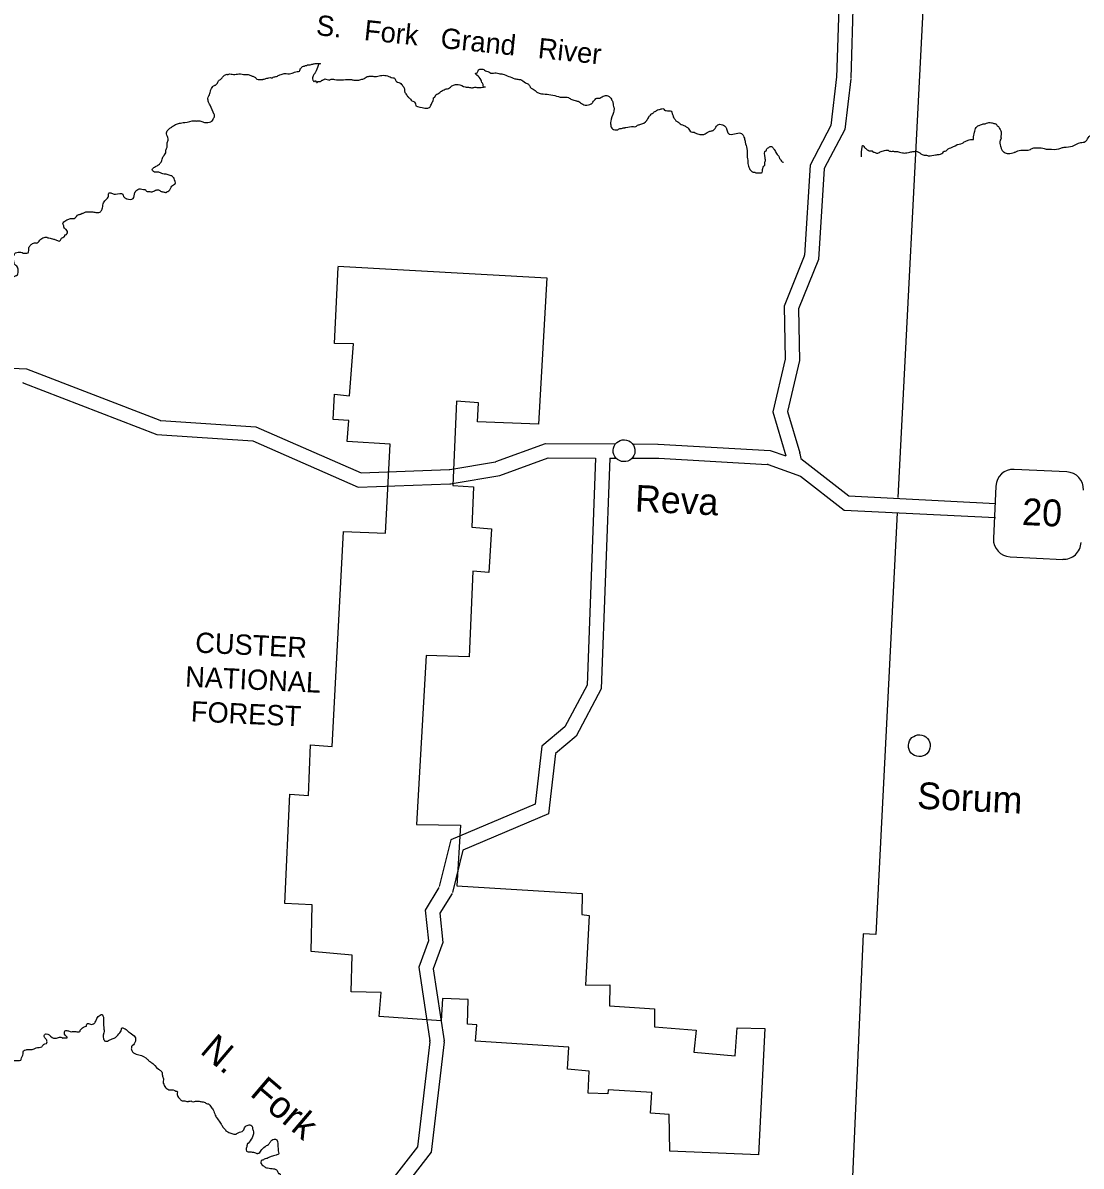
# Model space of a CAD drawing. Extents: x -180379 to 2689081, y 14222585 to 16907136.
# Drawn here: x 520329 to 650980, y 16484086 to 16625331 of the extents above; entities that cross this region are included whole.
import ezdxf

# ---------------------------------------------------------------- set-up
doc = ezdxf.new("R2010")
doc.units = 0
for name, color, linetype in [('L11', 7, 'Continuous'), ('L2', 7, 'Continuous'), ('L3', 7, 'Continuous'), ('L5', 7, 'Continuous'), ('L6', 7, 'Continuous')]:
    doc.layers.add(name, color=color, linetype=linetype)

msp = doc.modelspace()

# ---------------------------------------------------------------- linework, layer by layer
at = {"layer": 'L11'}
for p, q in [((558802, 16585712), (559246, 16595140)), ((559206, 16595266), (585032, 16593837)), ((585032, 16593837), (584006, 16575734)), ((561158, 16585662), (558802, 16585712)), ((560666, 16579240), (561158, 16585662)), ((558650, 16576343), (558791, 16579451)), ((558791, 16579451), (560666, 16579240)), ((573861, 16578595), (573426, 16568186)), ((576591, 16578394), (573861, 16578595)), ((576459, 16576037), (576591, 16578394)), ((560568, 16576214), (558650, 16576343)), ((560370, 16573608), (560568, 16576214)), ((584006, 16575734), (576459, 16576037)), ((565664, 16573271), (560370, 16573608)), ((565097, 16562300), (565664, 16573271)), ((573426, 16568186), (575969, 16568029)), ((575969, 16568029), (575764, 16563022)), ((558531, 16535918), (559906, 16562511)), ((559906, 16562511), (565097, 16562300)), ((575764, 16563022), (578202, 16562825)), ((578202, 16562825), (577847, 16557424)), ((575867, 16557595), (575409, 16547019)), ((577847, 16557424), (575867, 16557595)), ((570134, 16547189), (568909, 16526314)), ((575409, 16547019), (570134, 16547189)), ((555581, 16529861), (555843, 16536139)), ((555843, 16536139), (558531, 16535918)), ((552672, 16516540), (553268, 16530035)), ((553268, 16530035), (555581, 16529861)), ((568909, 16526314), (574352, 16526225)), ((574352, 16526225), (573888, 16518697)), ((573888, 16518697), (589394, 16517752)), ((589394, 16517752), (589322, 16515186)), ((556049, 16516352), (552672, 16516540)), ((555940, 16510614), (556049, 16516352)), ((589322, 16515186), (590239, 16515071)), ((590239, 16515071), (589804, 16506457)), ((561003, 16510155), (555940, 16510614)), ((560845, 16505607), (561003, 16510155)), ((589804, 16506457), (592808, 16506503)), ((592808, 16506503), (592735, 16503874)), ((564557, 16505540), (560845, 16505607)), ((564334, 16502579), (564557, 16505540)), ((572140, 16504778), (571962, 16502046)), ((575308, 16504655), (572140, 16504778)), ((575210, 16501609), (575308, 16504655)), ((592735, 16503874), (598320, 16503513)), ((598320, 16503513), (598315, 16501280)), ((571962, 16502046), (564334, 16502579)), ((576356, 16501553), (575210, 16501609)), ((576208, 16499531), (576356, 16501553)), ((598315, 16501280), (603461, 16500882)), ((603461, 16500882), (603158, 16498152)), ((608284, 16497733), (608512, 16501153)), ((608512, 16501153), (611932, 16501110)), ((611932, 16501110), (611164, 16485469)), ((587753, 16498803), (576208, 16499531)), ((587575, 16496050), (587753, 16498803)), ((603158, 16498152), (608284, 16497733)), ((590242, 16495829), (587575, 16496050)), ((590106, 16493097), (590242, 16495829)), ((592592, 16493504), (592566, 16493004)), ((597969, 16493166), (592592, 16493504)), ((592566, 16493004), (590106, 16493097)), ((597835, 16490622), (597969, 16493166)), ((600106, 16490469), (597835, 16490622)), ((600220, 16485939), (600106, 16490469)), ((611164, 16485469), (600220, 16485939))]:
    msp.add_line(p, q, dxfattribs=at)
at = {"layer": 'L2'}
for p, q in [((632056, 16639269), (628365, 16566685)), ((628260, 16564808), (625624, 16512710)), ((624082, 16512792), (618501, 16385884)), ((625624, 16512710), (624082, 16512792))]:
    msp.add_line(p, q, dxfattribs=at)
at = {"layer": 'L3'}
for p, q in [((621448, 16639966), (620779, 16618560)), ((623196, 16639610), (622530, 16618517)), ((620780, 16618644), (620063, 16612642)), ((622530, 16618434), (621788, 16612161)), ((620063, 16612642), (617523, 16607748)), ((621788, 16612161), (619250, 16607330)), ((617523, 16607748), (616830, 16596632)), ((619250, 16607330), (618554, 16596110)), ((616786, 16596508), (614336, 16590340)), ((618554, 16596110), (616105, 16589984)), ((614336, 16590340), (614426, 16583764)), ((616105, 16589984), (616197, 16583638)), ((478107, 16584780), (520761, 16582577)), ((614426, 16583764), (612931, 16577272)), ((616197, 16583638), (614726, 16577333)), ((520761, 16582577), (537227, 16576235)), ((520448, 16580807), (536873, 16574486)), ((612931, 16577272), (614515, 16571826)), ((614726, 16577333), (616251, 16572221)), ((537352, 16576212), (549107, 16575418)), ((549107, 16575418), (562077, 16569726)), ((536873, 16574486), (548711, 16573691)), ((548711, 16573691), (561743, 16567977)), ((578737, 16571125), (584833, 16573344)), ((584833, 16573344), (593509, 16573319)), ((595615, 16573314), (598723, 16573296)), ((598744, 16573296), (612583, 16572517)), ((612583, 16572517), (614515, 16571826)), ((573032, 16570152), (578675, 16571104)), ((579197, 16569407), (585188, 16571587)), ((585188, 16571587), (591006, 16571556)), ((591006, 16571556), (589989, 16543519)), ((592779, 16571554), (591714, 16543038)), ((592779, 16571554), (593551, 16571566)), ((595553, 16571561), (598848, 16571541)), ((598848, 16571541), (612229, 16570790)), ((616270, 16572137), (616367, 16571510)), ((616367, 16571510), (622299, 16566886)), ((562077, 16569726), (572969, 16570153)), ((612333, 16570768), (616321, 16569340)), ((649216, 16569868), (642713, 16570153)), ((561743, 16567977), (573053, 16568399)), ((573324, 16568416), (579197, 16569407)), ((616321, 16569340), (621715, 16565141)), ((640457, 16568094), (640172, 16561611)), ((622299, 16566886), (640411, 16565972)), ((621715, 16565141), (640391, 16564219)), ((642232, 16559376), (648735, 16559049)), ((589989, 16543519), (587259, 16538356)), ((591714, 16543038), (588621, 16537191)), ((587259, 16538356), (584415, 16535971)), ((588621, 16537191), (586094, 16535073)), ((584415, 16535971), (583580, 16528823)), ((586094, 16535073), (585214, 16527613)), ((583580, 16528823), (573162, 16524382)), ((585214, 16527613), (574649, 16523132)), ((573162, 16524382), (571739, 16518640)), ((574649, 16523132), (573357, 16517910)), ((571696, 16518494), (570015, 16515698)), ((573314, 16517786), (571825, 16515321)), ((570015, 16515698), (570388, 16511916)), ((571825, 16515321), (572179, 16511727)), ((570388, 16511916), (569203, 16508654)), ((572179, 16511727), (570994, 16508465)), ((569203, 16508654), (570577, 16499580)), ((570994, 16508465), (572349, 16499558)), ((570575, 16499455), (569047, 16486472)), ((572348, 16499433), (570728, 16485804)), ((569047, 16486472), (555897, 16469628)), ((570728, 16485804), (557451, 16468774))]:
    msp.add_line(p, q, dxfattribs=at)
for centre, major_axis, start_param, end_param in [((616450, 16596635), (366, -90), 6.1445443, 6.4618799), ((520315, 16580469), (366, -91), 1.4457605, 1.7624678), ((537374, 16576582), (366, -91), 4.5873616, 4.8885034), ((578610, 16571465), (365, -90), 5.1216675, 5.3049405), ((615527, 16572018), (732, -181), 0.4070607, 0.5307042), ((572959, 16570520), (365, -91), 4.9924274, 5.1219591), ((612203, 16570412), (365, -91), 1.4675657, 1.7575615), ((642617, 16568003), (2102, -519), 1.7667637, 3.33756), ((649104, 16567701), (2102, -519), 0.1959674, 1.7667637), ((572961, 16570518), (2071, -513), 4.9924274, 5.1219591), ((642320, 16561528), (2102, -519), 3.33756, 4.9083563), ((648807, 16561226), (2102, -519), 4.9083563, 6.4791527), ((570080, 16499519), (488, -120), 0.123196, 0.3910449), ((571851, 16499492), (488, -120), 0.1231959, 0.3919485)]:
    msp.add_ellipse(centre, major_axis=major_axis, ratio=0.9980236, start_param=start_param, end_param=end_param, dxfattribs=at)
at = {"layer": 'L5'}
for points in [[(536802, 16607610), (537181, 16607877), (537435, 16608208), (537608, 16608748), (537672, 16608852), (537757, 16608955), (537820, 16609017), (537969, 16609286), (538016, 16609682), (538123, 16609973), (538127, 16610286), (538216, 16610724), (538260, 16610994), (538080, 16611623), (538104, 16611852), (538464, 16612307), (538779, 16612512), (539052, 16612696), (539534, 16612899), (539785, 16612958), (540120, 16613017), (540328, 16613014), (541520, 16613229), (541728, 16613205), (541916, 16613224), (542416, 16613155), (542852, 16613003), (543165, 16613041), (543521, 16613099), (543881, 16613554), (543989, 16613907), (543948, 16613991), (543461, 16615166), (543298, 16615440), (543217, 16615649), (543198, 16615796), (543178, 16615879), (543179, 16616005), (543416, 16616586), (543482, 16616898), (543631, 16617210), (543801, 16617479), (543970, 16617602), (544095, 16617642), (544412, 16617993), (544477, 16618159), (544645, 16618303), (544771, 16618364), (544962, 16618633), (545131, 16618798), (545341, 16618921), (545509, 16618981), (545592, 16618959), (545759, 16618999), (546322, 16618971), (547011, 16619025), (547407, 16618999), (547719, 16618933), (548136, 16618948), (548572, 16618776), (548739, 16618732), (549029, 16618561), (549111, 16618456), (549360, 16618348), (549923, 16618341), (550007, 16618361), (550446, 16618481), (550990, 16618558), (551156, 16618556), (551241, 16618617), (551659, 16618716), (552058, 16618920), (552351, 16619000), (552581, 16619080), (552831, 16619077), (553227, 16619031), (553562, 16619110), (554190, 16619311), (554482, 16619370), (554547, 16619557), (554738, 16619826), (554990, 16619989), (555095, 16619988), (555137, 16620029), (555325, 16620048), (555472, 16620130), (555806, 16620167), (556203, 16620266), (556642, 16620303), (557080, 16620276), (556870, 16620216), (556785, 16620071), (556420, 16619178), (556356, 16619075), (556165, 16618785), (556079, 16618536), (556117, 16618264)], [(556117, 16618264), (556220, 16618137), (556303, 16618095), (556408, 16618156), (556492, 16618176), (556470, 16618092), (556720, 16618048), (556573, 16617966), (556656, 16617965), (556720, 16618068), (556991, 16618086), (557138, 16618147), (557264, 16618249), (557348, 16618248), (557474, 16618351), (558057, 16618281), (558224, 16618279), (558287, 16618341), (558476, 16618380), (558517, 16618380), (558809, 16618334), (560603, 16618354), (560915, 16618329), (561061, 16618285), (561311, 16618241), (561791, 16618255), (562293, 16618395), (562502, 16618476), (562692, 16618641), (562985, 16618720), (563423, 16618757), (563548, 16618734), (563986, 16618708), (564634, 16618846), (565010, 16618841), (565343, 16618774), (565987, 16618558), (566216, 16618513), (566379, 16618177), (566855, 16617921), (567082, 16617730), (567288, 16617456), (567451, 16617099), (567448, 16616911), (567611, 16616554), (567775, 16616344), (567878, 16616175), (568002, 16616090), (568352, 16615710), (568745, 16615413), (568765, 16615371), (568807, 16615371), (568806, 16615329), (569615, 16614880), (569968, 16614793), (570323, 16614809), (570511, 16614869), (570660, 16615055), (570874, 16615533), (570937, 16615615), (571131, 16616135), (571194, 16616155), (571259, 16616342), (571700, 16616628), (571869, 16616793), (572016, 16616896), (572457, 16617120), (573001, 16617301), (573401, 16617609), (573861, 16617708), (574070, 16617705), (574942, 16617423), (575463, 16617354), (575942, 16617327), (575984, 16617347), (576568, 16617340), (577403, 16617392), (577257, 16617373), (577155, 16617562), (577116, 16617813), (576993, 16617981), (576892, 16618254), (576357, 16618887), (576233, 16618993), (576213, 16619056), (576255, 16619097), (576318, 16619096), (576487, 16619303), (576594, 16619510), (576762, 16619592), (577096, 16619608), (577572, 16619352), (577863, 16619265), (578112, 16619136), (578425, 16619112), (578759, 16619149), (579091, 16619061)], [(579091, 16619061), (579570, 16618993), (581066, 16618431), (581544, 16618342), (581752, 16618318), (582374, 16617935), (582747, 16617742), (582952, 16617427), (582993, 16617364), (583034, 16617301), (583324, 16617130), (583779, 16616790), (584194, 16616597), (584548, 16616551), (585526, 16616434), (586442, 16616214), (586670, 16616149), (587108, 16616164), (587671, 16616095), (588106, 16615859), (588626, 16615707), (588771, 16615663), (588979, 16615619), (589165, 16615471), (589767, 16615171), (590163, 16615187), (590477, 16615308), (590582, 16615369), (590837, 16615721), (590921, 16615782), (591069, 16615968), (591174, 16616009), (591550, 16616046), (591843, 16616188), (592137, 16616331), (592346, 16616349), (592533, 16616326), (592844, 16616113), (592987, 16615924), (593007, 16615819), (593069, 16615735), (593189, 16615358), (593227, 16615002), (593288, 16614918), (593305, 16614542), (593239, 16614272), (592913, 16613169), (592927, 16612585), (593049, 16612312), (593132, 16612228), (593402, 16612120), (593798, 16612136), (594134, 16612298), (594238, 16612297), (594447, 16612357), (594635, 16612376), (594761, 16612395), (595721, 16612508), (596014, 16612525), (596140, 16612628), (596517, 16612770), (597357, 16613281), (597485, 16613488), (597613, 16613716), (597719, 16613861), (597824, 16613943), (597951, 16614108), (598077, 16614148), (598330, 16614375), (598455, 16614415), (598540, 16614497), (598854, 16614619), (599230, 16614718), (599439, 16614695), (599459, 16614653), (599895, 16614480), (600353, 16614412), (600496, 16614139), (600597, 16613866), (600677, 16613615), (600842, 16613383), (601089, 16613130), (601214, 16613086), (601482, 16612853), (602063, 16612596), (602125, 16612553), (602456, 16612319), (602620, 16612088), (602847, 16611876), (603201, 16611809), (603491, 16611680), (604053, 16611527), (604240, 16611525), (604554, 16611604), (605121, 16611952), (605540, 16612051), (605582, 16612093)], [(627139, 16609589), (627325, 16609483), (627555, 16609459), (628034, 16609453), (628555, 16609363), (628908, 16609275), (629116, 16609252), (629827, 16609368), (630307, 16609445), (630745, 16609440), (631346, 16609078), (631887, 16608966), (632116, 16608922), (633014, 16609015), (633264, 16609054), (633893, 16609275), (634062, 16609461), (634313, 16609520), (634440, 16609665), (635069, 16609970), (635237, 16610052), (635467, 16610132), (635509, 16610194), (636347, 16610455), (636452, 16610558), (636935, 16610782), (637458, 16610921), (637687, 16610939), (637688, 16611044), (637823, 16611814), (638038, 16612417), (638333, 16612642), (638459, 16612683), (638898, 16612844), (639128, 16612862), (639296, 16612923), (639901, 16612999), (640317, 16612889), (640483, 16612845), (640565, 16612698), (640710, 16612571), (640915, 16612297), (641057, 16611982), (641093, 16611439), (641071, 16611335), (641089, 16611105), (641002, 16610835), (641035, 16610083), (641095, 16609895), (641238, 16609580), (641485, 16609347), (642005, 16609195), (642381, 16609232), (642695, 16609332), (642820, 16609372), (643156, 16609535), (643532, 16609593), (644722, 16609703), (645141, 16609886), (645329, 16609883), (646267, 16609851), (646558, 16609764), (647016, 16609737), (648247, 16609763), (648687, 16609925), (648875, 16609964), (649920, 16610097), (650926, 16610544), (651490, 16610662), (651575, 16610724), (651957, 16611282), (652167, 16611447), (652586, 16611629), (653130, 16611748), (653359, 16611745), (653506, 16611764), (653589, 16611763), (653757, 16611844), (653965, 16611821), (654592, 16611917), (655009, 16611933), (655197, 16611972), (655365, 16612074), (655847, 16612214), (656122, 16612587), (656166, 16612753), (656253, 16613086), (656255, 16613253), (656215, 16613358), (656240, 16613691), (656416, 16614503), (656487, 16615212), (656872, 16616063), (657112, 16616915), (657329, 16617643), (657330, 16617768), (657460, 16618163)], [(605582, 16612093), (605814, 16612298), (605899, 16612443), (606237, 16612794), (606549, 16612769), (607047, 16612533), (607170, 16612344), (607210, 16612239), (607351, 16611757), (607433, 16611652), (607620, 16611566), (609060, 16611652), (609286, 16611357), (609408, 16611085), (609506, 16610582), (609726, 16609807), (609755, 16608701), (609795, 16608513), (609851, 16607948), (610031, 16607341), (610339, 16606961), (610464, 16606897), (610652, 16606895), (610734, 16606852), (611151, 16606805), (611611, 16606862), (611656, 16607195), (611743, 16607486), (611871, 16607714), (611913, 16607735), (611916, 16608006), (611981, 16608214), (611966, 16608673), (612080, 16609569), (612122, 16609590), (612144, 16609694), (612418, 16609941), (612607, 16610043), (612754, 16610062), (612898, 16609935), (613104, 16609682), (613369, 16609177), (613718, 16608714), (613758, 16608567), (613841, 16608504), (613902, 16608378), (614087, 16608167), (614211, 16608102), (614253, 16608060)], [(623855, 16608775), (623859, 16609088), (623883, 16609401), (624080, 16610191), (624162, 16610044), (624492, 16609727), (624990, 16609512), (625219, 16609488), (625177, 16609468), (625260, 16609446), (625343, 16609361), (625447, 16609339), (625800, 16609230), (625946, 16609270), (626429, 16609494), (627014, 16609591), (627139, 16609589)], [(520365, 16596879), (520615, 16596876), (520971, 16596934), (521082, 16597538), (521168, 16597746), (521337, 16597931), (521526, 16598075), (521777, 16598156), (521986, 16598132), (522090, 16598152), (522534, 16598626), (522807, 16598769), (523079, 16598849), (523267, 16598847), (523391, 16598782), (523537, 16598760), (524119, 16598627), (524472, 16598497), (524888, 16598388), (525037, 16598637), (525374, 16598883), (525458, 16598944), (525523, 16599131), (525669, 16599171), (525754, 16599254), (525841, 16599566), (525656, 16599798), (525490, 16599925), (525408, 16600030), (525368, 16600177), (525349, 16600344), (525267, 16600491), (525396, 16600740), (525879, 16601047), (526339, 16601167), (526652, 16601163), (527221, 16601657), (527556, 16601757), (527598, 16601798), (527661, 16601797), (527765, 16601838), (528497, 16601995), (529102, 16601946), (529560, 16601899), (529811, 16601937), (530086, 16602247), (530129, 16602351), (530240, 16602955), (530368, 16603224), (530770, 16603678), (530919, 16603927), (530923, 16604282), (531070, 16604343), (531485, 16604191), (531756, 16604167), (532653, 16604156), (532693, 16604030), (532857, 16603757), (532981, 16603672), (533064, 16603629), (533188, 16603586), (533940, 16603618), (534157, 16604367), (534285, 16604574), (534516, 16604759), (534684, 16604819), (535392, 16604727), (535475, 16604705), (535536, 16604600), (535661, 16604515), (535911, 16604491), (535994, 16604490), (536286, 16604465), (536684, 16604648), (537060, 16604685), (537392, 16604514), (537766, 16604426), (538079, 16604401), (538121, 16604463), (538226, 16604504), (538629, 16605020), (539050, 16605412), (539134, 16605452), (538996, 16606122), (538976, 16606185), (538914, 16606206), (538852, 16606291), (538520, 16606483), (538022, 16606635), (537772, 16606659), (537190, 16606854), (537024, 16606898), (536710, 16606881), (536440, 16606968), (536276, 16607200), (536403, 16607386), (536802, 16607610)], [(504827, 16595258), (505094, 16594962), (505115, 16594920), (504797, 16594527), (504418, 16594219), (503915, 16593996), (503725, 16593810), (503514, 16593625), (503304, 16593482), (503262, 16593482), (503239, 16593274), (503298, 16593022), (503401, 16592833), (503463, 16592791), (503606, 16592559), (503771, 16592411), (504728, 16592149), (504852, 16592085), (504976, 16592020), (505415, 16592036), (506565, 16592293), (507108, 16592349), (507111, 16592578), (507180, 16593162), (507265, 16593307), (507349, 16593348), (507763, 16593050), (507948, 16592818), (508010, 16592797), (508157, 16592857), (508366, 16592876), (508994, 16593056), (509704, 16593172), (510226, 16593207), (510579, 16593098), (510933, 16593052), (510996, 16593093), (511521, 16593337), (511584, 16593378), (511715, 16593877), (511740, 16594274), (511824, 16594314), (512237, 16593892), (512444, 16593764), (512484, 16593617), (512586, 16593428), (512690, 16593385), (513042, 16593235), (513269, 16593023), (513265, 16592647), (513305, 16592480), (513429, 16592395), (513845, 16592306), (513970, 16592284), (514244, 16592510), (514437, 16593008), (514528, 16593592), (514634, 16593778), (514824, 16594005), (515119, 16594252), (515162, 16594293), (515352, 16594542), (515458, 16594645), (515541, 16594664), (515647, 16594747), (515918, 16594722), (516145, 16594594), (516291, 16594572), (516750, 16594524), (516870, 16594105), (516908, 16593792), (516968, 16593624), (517072, 16593539), (517157, 16593663), (517432, 16594035), (517917, 16594468), (517981, 16594592), (518065, 16594591), (518229, 16594380), (518436, 16594211), (518663, 16594083), (519017, 16593953), (519330, 16594033), (519498, 16594135), (519561, 16594134), (519734, 16594675), (519737, 16594904), (519656, 16595156), (519306, 16595536), (519206, 16595892), (519236, 16596684), (519278, 16596705), (519279, 16596747), (519427, 16596912), (519740, 16596991), (520074, 16596987), (520365, 16596879)], [(528195, 16501380), (528219, 16501609), (528324, 16501692), (528803, 16501602), (529075, 16501682), (529138, 16501723), (529265, 16501889), (529479, 16502324), (529880, 16502757), (530068, 16502818), (530192, 16502670), (530292, 16502314), (530266, 16501897), (530339, 16501020), (530291, 16500415), (530247, 16500290), (530225, 16500165), (530263, 16499852), (530345, 16499684), (530530, 16499515), (530676, 16499513), (531075, 16499696), (531598, 16499898), (532189, 16500412), (532487, 16500993), (532531, 16501159), (532677, 16501157), (533195, 16500859), (533567, 16500541), (534166, 16500054), (534222, 16499531), (533840, 16498931), (533755, 16498848), (533733, 16498744), (533711, 16498598), (533771, 16498389), (533997, 16498073), (534661, 16497835), (535719, 16497280), (536007, 16497005), (536132, 16496941), (537081, 16496073), (537412, 16495819), (537473, 16495734), (537552, 16495295), (537672, 16494876), (537665, 16494334), (537787, 16494061), (537951, 16493808), (538137, 16493639), (538344, 16493532), (539073, 16493440), (539322, 16493332), (539364, 16493352), (539382, 16493102), (539543, 16492578), (539728, 16492346), (539997, 16492155), (540310, 16492151), (540559, 16492065), (540705, 16492063), (540810, 16492103), (540872, 16492102), (541081, 16492142), (541206, 16492077), (541518, 16492074), (541978, 16492110), (542436, 16492041), (542727, 16491996), (542914, 16491868), (543329, 16491717), (543493, 16491486), (543822, 16491043), (544085, 16490372), (544351, 16489931), (544741, 16489383), (544864, 16489194), (544965, 16488984), (545192, 16488731), (545480, 16488393), (545625, 16488308), (546144, 16488134), (546581, 16488025), (546917, 16488208), (547525, 16488472), (547781, 16488949), (547907, 16489052), (548159, 16489153), (548347, 16489192), (548575, 16489064), (548677, 16488896), (548696, 16488708), (548777, 16488498), (548793, 16488143), (548792, 16488060), (548620, 16487582), (548132, 16486899)], [(511605, 16498915), (511689, 16498935), (512088, 16499160), (512444, 16499280), (512522, 16498883), (512457, 16498633), (512435, 16498508), (512411, 16498279), (512514, 16498173), (513157, 16497873), (513161, 16498207), (513204, 16498332), (513248, 16498540), (513376, 16498747), (513565, 16498828), (513671, 16498973), (513839, 16499075), (513943, 16499074), (514109, 16499009), (514171, 16498988), (514189, 16498737), (514270, 16498506), (514516, 16498149), (514536, 16498086), (514492, 16497898), (514552, 16497647), (514593, 16497584), (514737, 16497415), (514882, 16497330), (515028, 16497370), (515216, 16497347), (515755, 16497069), (516044, 16496815), (516275, 16496937), (516380, 16497040), (516464, 16497081), (516507, 16497164), (516470, 16497540), (516369, 16497875), (516622, 16498081), (516852, 16498119), (517040, 16498138), (517144, 16498095), (517267, 16497926), (517309, 16497926), (517618, 16497651), (518013, 16497542), (518097, 16497561), (518138, 16497477), (518426, 16497182), (518612, 16497054), (518883, 16496988), (519197, 16497089), (519594, 16497146), (520117, 16497265), (520117, 16497307), (520375, 16497971), (520400, 16498326), (520715, 16498468), (520924, 16498507), (521341, 16498481), (521822, 16498621), (521969, 16498703), (522659, 16498840), (522892, 16499109), (523185, 16499230), (523227, 16499251), (523313, 16499437), (523150, 16499815), (522966, 16500110), (522967, 16500214), (523073, 16500380), (523220, 16500440), (523924, 16499993), (524340, 16499884), (524842, 16500003), (525009, 16500022), (525237, 16499914), (525383, 16499933), (525738, 16499929), (525780, 16499949), (525781, 16500033), (525698, 16500117), (525554, 16500265), (525453, 16500559), (525497, 16500767), (525540, 16500808), (525977, 16500782), (526331, 16500694), (526582, 16500732), (526977, 16500686), (527353, 16500723), (527417, 16500805), (527417, 16500868), (527502, 16500951), (527566, 16501054), (528195, 16501380)], [(548132, 16486899), (548069, 16486879), (548005, 16486713), (547916, 16486255), (547933, 16485942), (548141, 16485856), (548641, 16485829), (548932, 16485762), (549327, 16485653), (549453, 16485693), (549684, 16485878), (549727, 16485982), (550234, 16486497), (550402, 16486621), (550633, 16486743), (550824, 16487012), (550951, 16487177), (551204, 16487362), (551517, 16487421), (551821, 16486624), (551838, 16486311), (551857, 16486185), (551834, 16485977), (551913, 16485642), (551598, 16485437), (550991, 16485257), (550593, 16485095), (550404, 16485014), (550111, 16484934), (549964, 16484831), (549881, 16484811), (549690, 16484584), (549812, 16484291), (549894, 16484185), (550039, 16484121), (550101, 16484057), (550537, 16483864), (551286, 16483751), (551640, 16483642), (551762, 16483411), (551968, 16483158), (552009, 16483157), (551960, 16482490), (551917, 16482428), (551876, 16482408), (551843, 16481385), (551884, 16481364), (552299, 16481192), (552611, 16481125), (552799, 16481123), (552966, 16481163), (553198, 16481389), (553661, 16481738), (553745, 16481737), (553807, 16481737), (553973, 16481672), (554178, 16481356), (554153, 16480960), (554294, 16480562), (554459, 16480351), (554749, 16480202), (555227, 16480091), (555831, 16480021), (556224, 16479745), (556390, 16479639), (556556, 16479595), (556485, 16478886), (556103, 16478286), (555973, 16477912), (555972, 16477786), (555950, 16477703), (555970, 16477640), (556384, 16477364), (556695, 16477235)]]:
    msp.add_spline(points, degree=3, dxfattribs=at)
at = {"layer": 'L6'}
for centre in [(594549, 16572469), (631006, 16536029)]:
    msp.add_ellipse(centre, major_axis=(1313, -324), ratio=0.9980236, dxfattribs=at)

# ---------------------------------------------------------------- texts
at = {"layer": 'L11'}
for s, p in [('CUSTER', (541565, 16547539)), ('NATIONAL', (540326, 16543341)), ('FOREST', (541026, 16539036))]:
    msp.add_text(s, height=2509.6, rotation=357.32909, dxfattribs=at).set_placement(p)
at = {"layer": 'L3'}
msp.add_text('20', height=3315.8, rotation=357.41316, dxfattribs=at).set_placement((643633, 16563302))
at = {"layer": 'L5'}
for s, height, rotation, p in [('S.   Fork   Grand   River', 2503.09, 354.09637, (556454, 16623832)), ('N.   Fork', 3303.5, 319.60633, (542069, 16498140))]:
    msp.add_text(s, height=height, rotation=rotation, dxfattribs=at).set_placement(p)
at = {"layer": 'L6'}
for s, height, rotation, p in [('Reva', 3295.1, 357.28072, (595850, 16564964)), ('Sorum', 3294.9, 357.22568, (630686, 16528258))]:
    msp.add_text(s, height=height, rotation=rotation, dxfattribs=at).set_placement(p)

doc.saveas('drawing.dxf')
